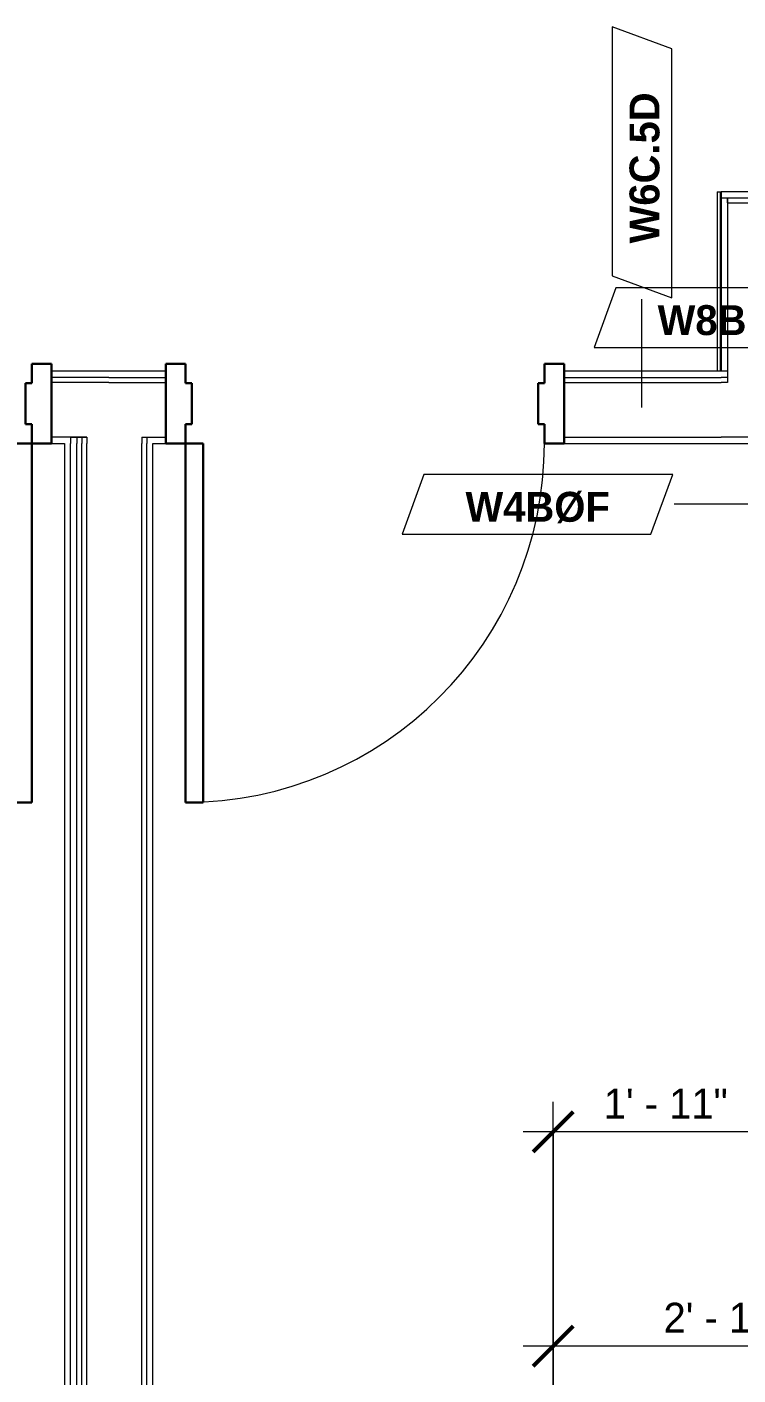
# Model space of a CAD drawing. Header units: inches. Extents: x -4010 to -1814, y 9846 to 12241.
# Drawn here: x -2722.9 to -2651.6, y 11529.2 to 11664.4 of the extents above; entities that cross this region are included whole.
import ezdxf

# ---------------------------------------------------------------- set-up
doc = ezdxf.new("R2010")
doc.units = ezdxf.units.IN
doc.header["$MEASUREMENT"] = 0
for name, color, linetype, lineweight in [('0-1', 7, 'Continuous', 5), ('0-2', 7, 'Continuous', 9), ('A-ANNO-DIMS', 211, 'Continuous', 9), ('A-ANNO-DIMS-32', 211, 'Continuous', 9), ('A-DOOR-1', 7, 'Continuous', 9), ('A-DOOR-2', 10, 'Continuous', 30), ('A-DOOR-FRAM-2', 10, 'Continuous', 30), ('A-WALL-2', 250, 'Continuous', 18), ('A-WALL-IDEN', 211, 'Continuous', 9), ('I-WALL-3', 7, 'Continuous', 9)]:
    doc.layers.add(name, color=color, linetype=linetype, lineweight=lineweight)
doc.styles.add('Century Gothic', font='ufonts.com_century-gothic.ttf', dxfattribs={"height": 3})
doc.styles.add('Century Gothic_B_1', font='GOTHICB.TTF', dxfattribs={"height": 3})
doc.dimstyles.new('OD_1__HACK_2', dxfattribs={"dimscale": 12, "dimtxt": 3.132505, "dimasz": 0.333333, "dimexe": 0.25, "dimexo": 0.166667, "dimgap": 0.041667, "dimtad": 1, "dimdec": 4, "dimrnd": 0.0625, "dimzin": 3, "dimdsep": 46, "dimlunit": 4, "dimtxsty": 'Century Gothic', "dimblk1": 'OBLIQUE', "dimblk2": 'OBLIQUE', "dimsah": 1, "dimcen": 0.09, "dimdle": 0.25, "dimazin": 0, "dimtfac": 1, "dimtdec": 4, "dimtix": 1, "dimtmove": 0, "dimatfit": 3, "dimfxl": 1, "dimtvp": 1, "dimtfill": 1, "dimfrac": 2, "dimtolj": 1, "dimtzin": 0, "dimarcsym": 2})

# ---------------------------------------------------------------- blocks, each defined once
blk = doc.blocks.new('HOLLOW METAL - UNIT DOOR-2191977-UNIT PLANS - 1ST FLOOR')
at = {"layer": 'A-DOOR-1'}
blk.add_arc((18, -3.875), 36, 180, 270, dxfattribs=at)
at = {"layer": 'A-DOOR-2'}
for p, q in [((16.25, -3.875), (18, -3.875)), ((16.25, -39.875), (16.25, -3.875)), ((18, -3.875), (18, -39.875)), ((18, -39.875), (16.25, -39.875))]:
    blk.add_line(p, q, dxfattribs=at)
at = {"layer": 'A-DOOR-FRAM-2'}
for p, q in [((-20, 4.125), (-18, 4.125)), ((-20, -3.875), (-20, 4.125)), ((-18, 4.125), (-18, 2.1875)), ((18, 4.125), (20, 4.125)), ((18, 2.1875), (18, 4.125)), ((20, 4.125), (20, -3.875)), ((-18, 2.1875), (-17.375, 2.1875)), ((-17.375, 2.1875), (-17.375, -1.9375)), ((17.375, 2.1875), (18, 2.1875)), ((17.375, -1.9375), (17.375, 2.1875)), ((-18, -1.9375), (-18, -3.875)), ((-17.375, -1.9375), (-18, -1.9375)), ((18, -1.9375), (17.375, -1.9375)), ((18, -3.875), (18, -1.9375)), ((-18, -3.875), (-20, -3.875)), ((20, -3.875), (18, -3.875))]:
    blk.add_line(p, q, dxfattribs=at)
blk = doc.blocks.new('Basic Wall _ INT - W8BØF - _5_8 GYP - 2X8 WOOD_BATT_ - 5_8 GYP_ - ___-2319407-UNIT PLANS - 1ST FLOOR')
at = {"layer": 'I-WALL-3'}
for p, q in [((-2653.66, 11647.86), (-2653.37, 11647.86)), ((-2653.66, 11647.86), (-2653.66, 11629.86)), ((-2653.37, 11647.86), (-2653.37, 11629.86)), ((-2653.37, 11647.86), (-2653.29, 11647.86)), ((-2653.29, 11647.86), (-2653.25, 11647.86))]:
    blk.add_line(p, q, dxfattribs=at)
blk = doc.blocks.new('HOLLOW METAL - UNIT DOOR-2191978-UNIT PLANS - 1ST FLOOR')
at = {"layer": 'A-DOOR-1'}
blk.add_arc((18, 3.875), 36, 90, 180, dxfattribs=at)
at = {"layer": 'A-DOOR-2'}
for p, q in [((18, 39.875), (16.25, 39.875)), ((16.25, 39.875), (16.25, 3.875)), ((18, 3.875), (18, 39.875)), ((16.25, 3.875), (18, 3.875))]:
    blk.add_line(p, q, dxfattribs=at)
at = {"layer": 'A-DOOR-FRAM-2'}
for p, q in [((-18, 3.875), (-20, 3.875)), ((-20, 3.875), (-20, -4.125)), ((-18, 1.9375), (-18, 3.875)), ((18, 3.875), (18, 1.9375)), ((20, 3.875), (18, 3.875)), ((20, -4.125), (20, 3.875)), ((-17.375, 1.9375), (-18, 1.9375)), ((-17.375, -2.1875), (-17.375, 1.9375)), ((18, 1.9375), (17.375, 1.9375)), ((17.375, 1.9375), (17.375, -2.1875)), ((-18, -4.125), (-18, -2.1875)), ((-18, -2.1875), (-17.375, -2.1875)), ((17.375, -2.1875), (18, -2.1875)), ((18, -2.1875), (18, -4.125)), ((-20, -4.125), (-18, -4.125)), ((18, -4.125), (20, -4.125))]:
    blk.add_line(p, q, dxfattribs=at)
blk = doc.blocks.new('CTR - 1st Phase - Common Walls_rvt-1-UNIT PLANS - 1ST FLOOR')
at = {"layer": 'A-WALL-2'}
for p, q in [((-2653.25, 11647.24), (-2652.62, 11647.24)), ((-2652.62, 11647.24), (-2644.75, 11647.24)), ((-2652.62, 11646.74), (-2652.62, 11647.24)), ((-2652.62, 11647.24), (-2652.62, 11646.74)), ((-2652.62, 11646.74), (-2645.37, 11646.74)), ((-2652.62, 11646.74), (-2652.62, 11629.86)), ((-2714.72, 11629.24), (-2720.45, 11629.24)), ((-2714.72, 11629.24), (-2709, 11629.24)), ((-2669, 11629.24), (-2653.25, 11629.24)), ((-2652.62, 11629.86), (-2653.25, 11629.86)), ((-2652.62, 11629.24), (-2653.25, 11629.24)), ((-2652.62, 11629.86), (-2652.62, 11629.24)), ((-2652.62, 11629.86), (-2652.62, 11629.24)), ((-2652.62, 11629.24), (-2652.62, 11628.74)), ((-2652.62, 11629.24), (-2652.62, 11628.74)), ((-2714.72, 11628.74), (-2720.45, 11628.74)), ((-2714.72, 11628.74), (-2709, 11628.74)), ((-2669, 11628.74), (-2653.25, 11628.74)), ((-2652.62, 11628.74), (-2653.25, 11628.74)), ((-2718.54, 11623.24), (-2720.45, 11623.24)), ((-2718.54, 11623.24), (-2717.91, 11623.24)), ((-2718.54, 11623.24), (-2718.54, 11622.61)), ((-2717.91, 11623.24), (-2718.54, 11623.24)), ((-2718.54, 11284.29), (-2718.54, 11622.61)), ((-2717.91, 11623.24), (-2717.41, 11623.24)), ((-2717.91, 11623.24), (-2717.91, 11622.61)), ((-2717.41, 11623.24), (-2717.91, 11623.24)), ((-2717.91, 11284.29), (-2717.91, 11622.61)), ((-2717.41, 11623.24), (-2716.91, 11623.24)), ((-2717.41, 11623.24), (-2717.41, 11622.61)), ((-2716.91, 11623.24), (-2717.41, 11623.24)), ((-2717.41, 11284.29), (-2717.41, 11622.61)), ((-2716.91, 11623.24), (-2716.91, 11622.61)), ((-2716.91, 11284.29), (-2716.91, 11622.61)), ((-2711.41, 11623.24), (-2710.91, 11623.24)), ((-2711.41, 11623.24), (-2711.41, 11622.61)), ((-2711.41, 11623.24), (-2710.91, 11623.24)), ((-2711.41, 11284.29), (-2711.41, 11622.61)), ((-2710.91, 11623.24), (-2710.91, 11622.61)), ((-2710.91, 11623.24), (-2709, 11623.24)), ((-2710.91, 11284.29), (-2710.91, 11622.61)), ((-2669, 11623.24), (-2653.25, 11623.24)), ((-2652.62, 11623.24), (-2653.25, 11623.24)), ((-2645.37, 11623.24), (-2652.62, 11623.24))]:
    blk.add_line(p, q, dxfattribs=at)
at = {"layer": 'I-WALL-3'}
for p, q in [((-2644.75, 11647.86), (-2653.25, 11647.86)), ((-2653.25, 11647.86), (-2653.25, 11647.24)), ((-2653.25, 11647.24), (-2653.25, 11629.86)), ((-2714.72, 11629.86), (-2720.45, 11629.86)), ((-2709, 11629.86), (-2714.72, 11629.86)), ((-2653.25, 11629.86), (-2669, 11629.86)), ((-2720.45, 11622.61), (-2719.16, 11622.61)), ((-2719.16, 11622.61), (-2719.16, 11375.67)), ((-2710.29, 11375.67), (-2710.29, 11622.61)), ((-2710.29, 11622.61), (-2709, 11622.61)), ((-2669, 11622.61), (-2653.25, 11622.61)), ((-2653.25, 11622.61), (-2645.37, 11622.61))]:
    blk.add_line(p, q, dxfattribs=at)
at = {"layer": '0-2'}
for name, p in [('Basic Wall _ INT - W8BØF - _5_8 GYP - 2X8 WOOD_BATT_ - 5_8 GYP_ - ___-2319407-UNIT PLANS - 1ST FLOOR', (0, 0)), ('HOLLOW METAL - UNIT DOOR-2191977-UNIT PLANS - 1ST FLOOR', (-2740.45, 11626.49))]:
    blk.add_blockref(name, p, dxfattribs=at)
at = {"layer": '0-2', "rotation": 180}
blk.add_blockref('HOLLOW METAL - UNIT DOOR-2191978-UNIT PLANS - 1ST FLOOR', (-2689, 11626.49), dxfattribs=at)
blk = doc.blocks.new('DIMBLOCK231-UNIT PLANS - 1ST FLOOR')
at = {"layer": 'A-ANNO-DIMS-32'}
for p, q in [((-2670.12, 11524.24), (-2670.12, 11535.07)), ((-2635.12, 11524.24), (-2635.12, 11535.07)), ((-2632.12, 11532.07), (-2673.12, 11532.07)), ((-2670.12, 11532.07), (-2670.12, 11524.24)), ((-2635.12, 11532.07), (-2635.12, 11524.24))]:
    blk.add_line(p, q, dxfattribs=at)
at = {"layer": 'A-ANNO-DIMS-32', "lineweight": 50}
for p, q in [((-2670.12, 11532.07), (-2668.12, 11534.07)), ((-2635.12, 11532.07), (-2633.12, 11534.07)), ((-2670.12, 11532.07), (-2672.12, 11530.07)), ((-2635.12, 11532.07), (-2637.12, 11530.07))]:
    blk.add_line(p, q, dxfattribs=at)
at = {"layer": 'A-ANNO-DIMS-32', "color": 0, "insert": (-2659.04, 11536.42), "char_height": 3, "width": 15.394, "attachment_point": 1, "line_spacing_factor": 0.984502, "style": 'Century Gothic', "bg_fill": 3, "box_fill_scale": 1.25, "bg_fill_color": 256, "bg_fill_true_color": 13158600, "bg_fill_transparency": 0}
blk.add_mtext('2\' - 11"', dxfattribs=at)
blk = doc.blocks.new('_Oblique')
at = {"color": 0, "linetype": 'ByBlock', "lineweight": -2}
blk.add_line((-0.5, -0.5), (0.5, 0.5), dxfattribs=at)
blk = doc.blocks.new('DIMBLOCK235-UNIT PLANS - 1ST FLOOR')
at = {"layer": 'A-ANNO-DIMS-32'}
for p, q in [((-2670.12, 11524.24), (-2670.12, 11556.56)), ((-2647.12, 11552.73), (-2647.12, 11556.56)), ((-2647.12, 11553.56), (-2673.12, 11553.56)), ((-2670.12, 11553.56), (-2670.12, 11524.24)), ((-2647.12, 11553.56), (-2647.12, 11552.73))]:
    blk.add_line(p, q, dxfattribs=at)
at = {"layer": 'A-ANNO-DIMS-32', "lineweight": 50}
for p, q in [((-2670.12, 11553.56), (-2668.12, 11555.56)), ((-2647.12, 11553.56), (-2645.12, 11555.56)), ((-2670.12, 11553.56), (-2672.12, 11551.56)), ((-2647.12, 11553.56), (-2649.12, 11551.56))]:
    blk.add_line(p, q, dxfattribs=at)
at = {"layer": 'A-ANNO-DIMS-32', "color": 0, "insert": (-2665.04, 11557.9), "char_height": 3, "width": 15.394, "attachment_point": 1, "line_spacing_factor": 0.984502, "style": 'Century Gothic', "bg_fill": 3, "box_fill_scale": 1.25, "bg_fill_color": 256, "bg_fill_true_color": 13158600, "bg_fill_transparency": 0}
blk.add_mtext('1\' - 11"', dxfattribs=at)
blk = doc.blocks.new('Wall Tag - Arch Wall-3956453-UNIT PLANS - 1ST FLOOR')
at = {"layer": 'A-WALL-IDEN'}
for p, q in [((-0.3561, 0.0937), (-0.4244, -0.0937)), ((0.4244, 0.0937), (-0.3561, 0.0937)), ((0.3561, -0.0937), (0.4244, 0.0937)), ((-0.4244, -0.0937), (0.3561, -0.0937))]:
    blk.add_line(p, q, dxfattribs=at)

msp = doc.modelspace()

# ---------------------------------------------------------------- linework, layer by layer
at = {"layer": 'A-WALL-IDEN'}
for p, q in [((-2661.20292, 11626.2394), (-2661.20292, 11637.08255)), ((-2647.12374, 11616.51312), (-2657.96689, 11616.51312))]:
    msp.add_line(p, q, dxfattribs=at)

# ---------------------------------------------------------------- block references
at = {"layer": '0-1'}
msp.add_blockref('CTR - 1st Phase - Common Walls_rvt-1-UNIT PLANS - 1ST FLOOR', (0, 0), dxfattribs=at)
at = {"layer": 'A-WALL-IDEN', "xscale": 31.99999999999999, "yscale": 31.99999999999999, "zscale": 31.99999999999999, "rotation": 89.99999999999991}
msp.add_blockref('Wall Tag - Arch Wall-3956453-UNIT PLANS - 1ST FLOOR', (-2661.20292, 11650.81426), dxfattribs=at)
at = {"layer": 'A-WALL-IDEN', "xscale": 31.99999999999999, "yscale": 31.99999999999999, "zscale": 31.99999999999999}
for p in [(-2652.41675, 11635.2394), (-2671.6986, 11616.51312)]:
    msp.add_blockref('Wall Tag - Arch Wall-3956453-UNIT PLANS - 1ST FLOOR', p, dxfattribs=at)

# ---------------------------------------------------------------- texts
at = {"layer": 'A-WALL-IDEN', "insert": (-2662.45046, 11642.67865), "char_height": 3, "width": 19.594, "attachment_point": 1, "rotation": 90, "style": 'Century Gothic_B_1'}
msp.add_mtext('W6C.5D', dxfattribs=at)
at = {"layer": 'A-WALL-IDEN', "char_height": 3, "width": 17.372, "attachment_point": 1, "style": 'Century Gothic_B_1'}
for s, insert in [('W8BØF', (-2659.63267, 11636.48693)), ('W4BØF', (-2678.91452, 11617.76065))]:
    msp.add_mtext(s, dxfattribs=dict(at, insert=insert))

# ---------------------------------------------------------------- next in the draw order: dimensions: what is measured, and where the dimension line sits
at = {"layer": 'A-ANNO-DIMS'}
dim = msp.add_linear_dim(base=(-2670.12374, 11532.07194), p1=(-2635.12374, 11522.2394), p2=(-2670.12374, 11522.2394), dimstyle='OD_1__HACK_2', override={"dimpost": '<>', "dimfxl": 35}, dxfattribs=at)
dim.commit()
dim.dimension.update_dxf_attribs({"geometry": 'DIMBLOCK231-UNIT PLANS - 1ST FLOOR', "text_midpoint": (-2652.62374, 11534.10967)})

# ---------------------------------------------------------------- next in the draw order: dimensions: what is measured, and where the dimension line sits
dim = msp.add_linear_dim(base=(-2670.12374, 11553.55963), p1=(-2647.12374, 11550.73121), p2=(-2670.12374, 11522.2394), dimstyle='OD_1__HACK_2', override={"dimpost": '<>', "dimfxl": 36.616708}, dxfattribs=at)
dim.commit()
dim.dimension.update_dxf_attribs({"geometry": 'DIMBLOCK235-UNIT PLANS - 1ST FLOOR', "text_midpoint": (-2658.62374, 11555.55963)})

doc.saveas('drawing.dxf')
